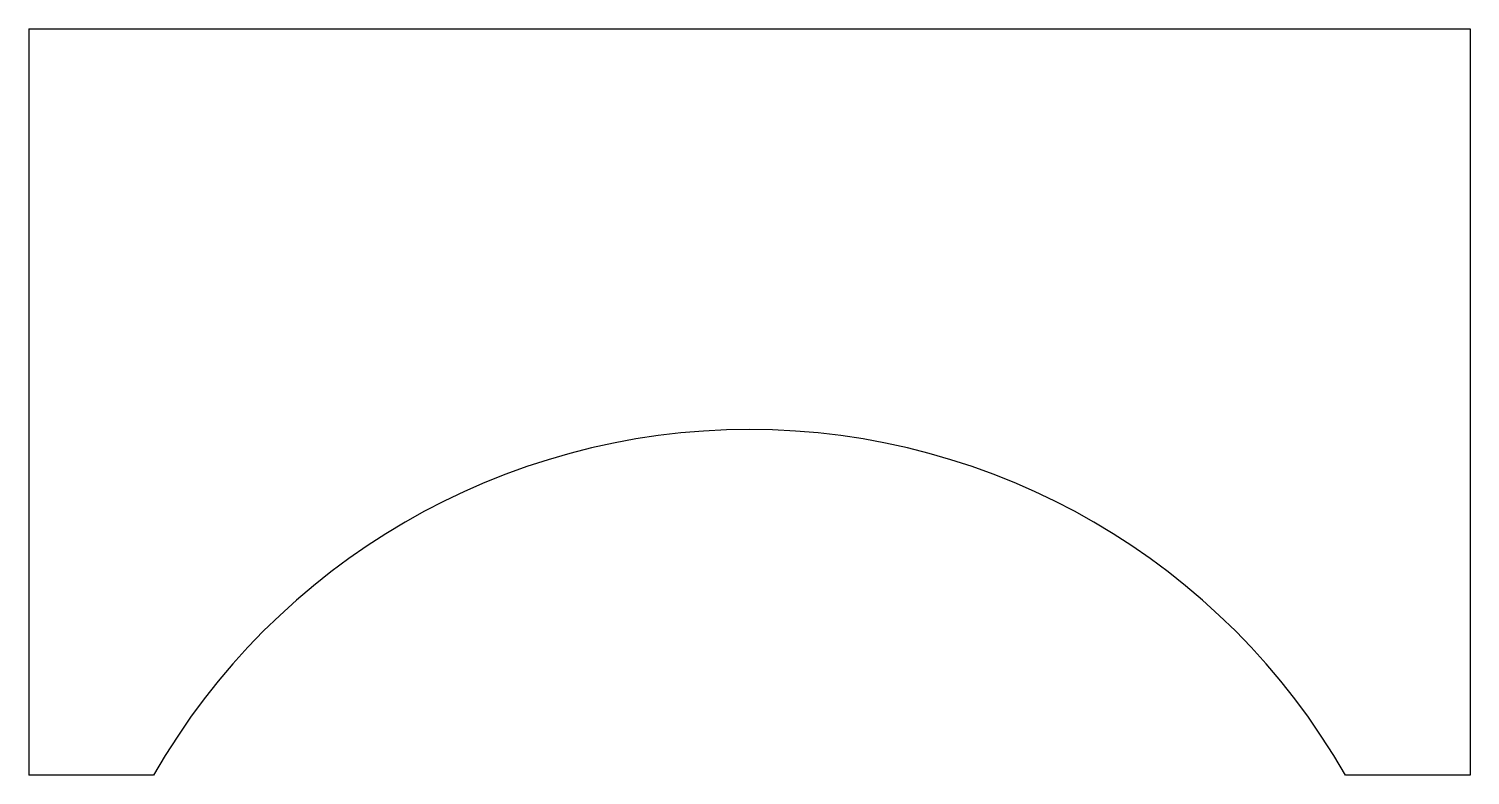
# Model space of a CAD drawing. Header units: millimetres. Extents: x 4 to 246, y 19 to 144.
import ezdxf

# ---------------------------------------------------------------- set-up
doc = ezdxf.new("R2010")
doc.units = ezdxf.units.MM
doc.layers.add('Sketch078', color=7, linetype='CONTINUOUS')

msp = doc.modelspace()

# ---------------------------------------------------------------- linework, layer by layer
at = {"layer": 'Sketch078'}
for p, q in [((4.3, 144.2), (245.7, 144.2)), ((4.3, 144.2), (4.3, 19.2)), ((245.7, 144.2), (245.7, 19.2)), ((25.18, 19.2), (4.3, 19.2)), ((245.7, 19.2), (224.82, 19.2))]:
    msp.add_line(p, q, dxfattribs=at)
msp.add_arc((125, -37.91), 115, 29.7776, 150.2224, dxfattribs=at)

doc.saveas('drawing.dxf')
